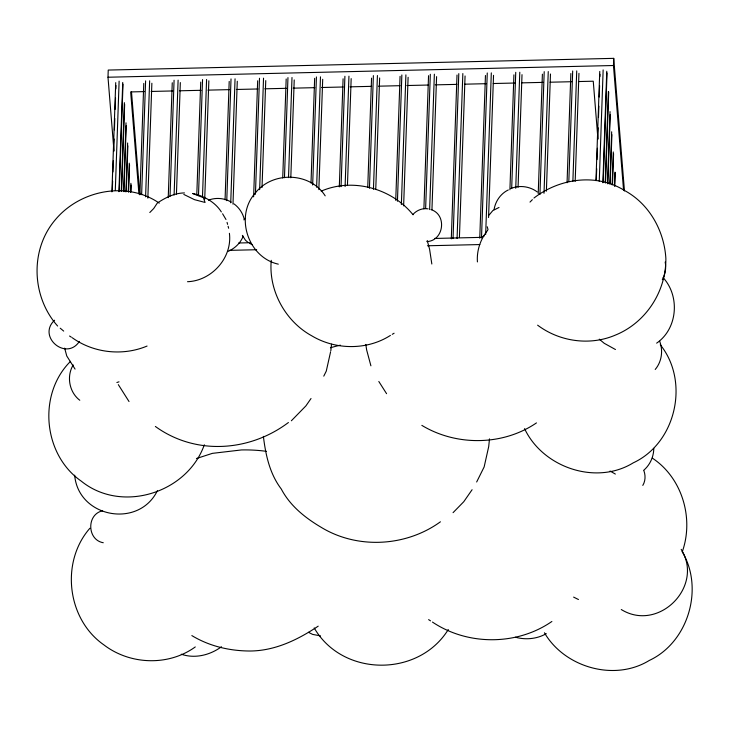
<?xml version="1.0" encoding="UTF-8"?>
<svg xmlns="http://www.w3.org/2000/svg" width="729" height="729" viewBox="0 0 729 729"><rect width="100%" height="100%" fill="white"/><g stroke="black" fill="none" stroke-linecap="round" stroke-linejoin="round"><path stroke-width="1.09" d="M113.961 150.894L107.992 77.228L108.238 70.066L613.718 58.356L624.461 190.962M111.92 191.855L115.729 82.632M112.266 191.308L112.63 181.065M112.949 171.971L113.341 160.59M113.66 151.486L114.098 138.975M114.417 129.871L114.808 118.499M115.127 109.396L115.528 98.014M115.847 88.911L115.966 85.503M115.3 190.342L119.119 81.119M118.918 191.691L122.736 82.477M119.274 191.144L123.01 84.2M121.269 191.39L124.367 102.652M121.625 190.843L124.641 104.375M123.62 191.08L126.008 122.818M123.93 191.672L126.235 125.689M125.935 191.918L127.639 142.993M126.281 191.372L127.876 145.864M128.286 191.609L129.279 163.168M128.596 192.201L129.543 164.9M130.591 192.447L130.91 183.343M130.947 191.9L131.184 185.075M139.922 193.777L143.777 83.425M141.626 194.661L145.6 80.892M145.59 196.848L149.645 80.801M147.85 198.142L151.869 83.234M168.235 197.668L172.254 82.76M170.021 196.283L174.076 80.236M174.103 195.053L178.113 80.144M176.445 194.069L180.336 82.577M196.794 194.734L200.721 82.104M198.488 195.618L202.544 79.57M202.498 196.666L206.589 79.479M204.721 199.099L208.849 80.782M225.061 199.764L229.198 81.448M226.765 200.648L231.02 78.914M230.728 202.835L235.057 78.823M232.988 204.129L237.28 81.256M253.619 196.83L257.665 80.782M255.432 194.306L259.488 78.258M259.642 189.658L263.534 78.158M262.021 187.544L265.757 80.6M282.724 177.967L286.178 78.987M284.465 177.712L287.964 77.593M288.511 177.621L292.001 77.502M290.807 177.776L294.224 79.935M311.001 182.997L314.655 78.331M312.659 185.02L316.432 76.937M316.623 187.198L320.478 76.846M318.846 189.631L322.701 79.279M339.313 186.888L343.086 78.805M341.054 186.633L344.908 76.281M345.099 186.542L348.945 76.18M347.441 185.558L351.168 78.614M367.744 187.362L371.553 78.149M369.448 188.246L373.376 75.616M373.448 189.294L377.422 75.524M375.754 189.449L379.645 77.957M395.738 200.357L400.066 76.345M397.442 201.24L401.852 74.959M401.36 204.567L405.898 74.868M403.629 205.86L408.112 77.301M423.895 208.804L428.543 75.688M425.636 208.549L430.32 74.294M429.636 209.588L434.366 74.203M431.942 209.752L436.589 76.636M451.297 238.857L457.01 75.032M453.037 238.602L458.796 73.638M457.074 238.511L462.842 73.547M459.416 237.536L465.066 75.98M479.764 238.201L485.45 75.506M481.505 237.946L487.264 72.982M485.669 234.437L491.31 72.882M488.567 217.534L493.533 75.324M509.908 189.759L513.918 74.85M511.685 188.364L515.74 72.317M515.731 188.273L519.786 72.226M518.073 187.289L522.01 74.659M538.221 193.65L542.394 74.185M539.925 194.534L544.208 71.661M544.007 193.303L548.254 71.57M546.385 191.18L550.477 74.003M567.053 182.751L570.862 73.529M568.83 181.357L572.684 70.995M572.876 181.266L576.73 70.904M575.172 181.421L578.954 73.337M595.948 180.646L599.757 71.424M596.295 180.099L596.696 168.718M597.015 159.615L597.406 148.242M597.725 139.139L598.126 127.757M598.482 117.524L598.883 106.142M599.202 97.039L599.593 85.667M599.912 76.563L599.994 74.285M599.256 181.403L603.147 69.911M602.874 182.76L606.765 71.26M603.22 182.204L607.038 72.991M605.225 182.45L608.396 91.435M605.535 183.043L608.706 92.027M607.53 183.28L610.036 111.61M607.84 183.872L610.264 114.471M623.568 190.187L613.463 65.519L613.718 58.356M609.836 184.118L611.667 131.785M610.191 183.571L611.904 134.646M612.15 184.947L613.299 151.96M612.506 184.401L613.572 153.682M614.456 185.786L614.939 172.126M614.775 186.369L615.249 172.718M271.261 260.326C268.418 290.415 285.249 321.289 311.73 335.796C335.349 350.011 367.061 350.439 390.407 335.422M330.82 350.822L331.513 344.179M489.505 438.876L488.694 446.622L484.147 466.924L476.657 481.997M653.795 448.335C653.713 456.7 650.113 464.783 643.753 470.26M330.574 351.888L326.273 371.116L323.776 376.146M494.08 209.597C495.346 201.332 500.677 193.559 508.304 189.95M682.453 551.288C693.999 517.909 682.043 477.714 652.3 458.094M73.219 364.947C66.303 376.219 69.228 392.293 79.789 400.257M243.204 236.196C240.452 243.185 234.784 248.434 227.995 251.441M157.4 490.69C138.674 528.953 78.258 517.654 74.659 475.162M204.32 444.772C187.399 492.977 121.643 513.845 81.32 481.186C43.111 454.741 37.443 394.207 70.531 361.338M662.333 279.699C665.267 274.423 666.388 267.971 665.176 262.048M642.805 485.414C645.466 481.031 645.648 475.527 643.907 470.761M79.388 341.4C66.221 361.511 36.887 336.588 54.575 320.231M243.996 219.939L245.044 218.427M89.904 528.233C60.288 562.041 66.986 619.185 103.855 644.855C129.962 664.903 168.445 666.333 195.281 646.933M311.019 398.526L305.898 405.898L291.363 420.779M489.132 215.009L492.813 210.59L499.001 207.473M487.655 230.328C480.466 239.13 476.593 250.594 477.422 261.93M472.1 489.715L463.772 501.707L453.064 512.66M448.289 629.51C418.619 677.523 342.475 677.113 314.199 627.924M655.216 369.466C661.768 361.721 663.262 350.658 659.69 341.254M149.8 212.513L153.737 208.485L157.309 203.054C165.456 197.641 174.45 193.012 184.473 192.939M412.869 214.545C415.867 211.128 420.287 208.877 424.852 208.649M530.001 202.088L532.37 199.664M533.947 198.051C559.562 178.332 596.468 172.928 624.625 190.561C649.366 203.91 664.292 230.911 665.869 258.604C666.115 291.591 645.839 322.838 615.139 335.203C589.77 345.983 559.544 341.664 537.628 325.18M482.525 236.834L484.411 235.713M392.257 334.329L394.097 333.235M288.42 422.519C249.546 451.789 195.527 455.561 155.368 426.465M656.647 343.149C677.669 328.661 680.166 296.184 663.089 277.603M536.462 422.902C502.937 445.793 456.436 446.312 421.845 425.372M221.461 646.76C210.025 655.125 194.944 658.952 181.266 654.214M440.425 521.8C406.026 546.75 357.338 549.493 320.924 527.167C304.941 517.672 290.042 505.744 281.276 489.004C269.712 473.795 265.657 454.969 263.388 436.37M318.199 626.156C297.897 639.761 275.243 650.76 250.284 651.015C229.808 650.988 209.442 646.259 191.845 635.588M551.88 621.482C516.943 645.712 467.69 645.721 432.452 622.074M546.294 633.665C537.118 638.959 525.655 640.08 515.503 637.219M208.485 200.174C215.83 197.286 224.459 198.06 231.221 202.115M321.207 191.153C352.754 177.42 391.819 188.401 413.097 214.8M510.847 188.547C519.504 184.874 529.81 186.342 537.282 191.964M147.076 346.047C122.754 356.253 93.613 353.1 72.18 337.691M116.877 382.506L118.991 381.823M196.438 458.532L212.394 453.356L241.399 449.948A113.141 79.999 2 0 1 266.395 451.333M102.589 510.792C86.386 514.282 87.024 539.925 103.263 542.74M426.829 241.581C443.861 240.962 447.305 214.636 430.994 209.597M187.526 281.713C211.738 280.82 232.533 257.619 229.407 233.316M107.992 77.228L613.463 65.519M144.306 91.608L130.664 91.927L138.938 193.996M151.131 91.453L172.718 90.952M179.544 90.797L201.131 90.296M207.956 90.132L229.553 89.631M236.369 89.476L257.966 88.974M264.782 88.82L286.379 88.318M293.195 88.163L314.791 87.662M321.607 87.498L343.204 86.997M350.029 86.842L371.617 86.341M378.442 86.186L400.039 85.685M406.855 85.53L428.452 85.029M435.268 84.865L456.864 84.373M464.82 84.181L486.416 83.68M493.232 83.525L514.829 83.024M521.645 82.869L543.242 82.368M550.058 82.213L571.654 81.712M578.48 81.548L593.251 81.211L597.935 139.048M238.711 242.994L250.093 242.73M434.52 238.456L482.334 237.344M229.353 250.357L256.672 249.728M427.44 245.773L479.81 244.561M425.071 208.631L428.114 208.84M320.505 635.879L312.659 634.403L308.449 632.307M278.314 264.162C247.796 257.419 234.428 216.039 255.505 192.757C272.81 171.005 310.208 172.153 325.189 195.846M183.836 194.452L194.497 199.664L205.077 202.452L203.345 197.65L192.656 193.504C203.874 195.901 215.137 202.024 221.343 211.92M615.458 349.528L604.204 343.286L599.284 339.158M249.564 243.349L252.088 244.607M615.358 474.069L610.064 471.034M621.281 609.526C658.524 632.599 704.387 586.481 681.187 549.365M573.614 597.106L578.452 599.52M159.268 203.136C126.955 180.81 80.299 190.078 55.614 219.402C29.652 249.482 31.493 296.676 57.627 326.027M69.556 336.023L71.305 337.135M428.616 619.623L430.529 620.853M234 203.883C239.057 207.583 242.875 213.205 244.27 219.329M247.906 242.292L245.463 240.242L242.365 235.358M60.225 328.205L63.687 331.103M660.255 344.744C689.834 381.367 676.175 442.94 633.273 462.833C596.067 485.742 542.813 467.526 524.552 428.625M386.58 393.687L378.816 381.495M544.435 632.772C564.665 667.482 614.529 681.815 649.284 660.456C688.395 642.203 704.223 588.276 682.08 551.552M129.024 401.533L118.317 384.63M75.069 369.102L66.749 355.962L64.653 348.134M222.591 213.77L225.981 219.484M487.245 226.755L488.02 229.662M427.249 240.543L429.6 249.3L431.832 264.016M370.906 365.821L366.641 349.92L365.812 344.443M227.065 222.391L227.594 224.35M228.113 226.3L228.642 228.259M131.466 91.572L139.831 194.78M330.456 347.779A113.141 79.999 2 0 1 340.361 345.182"/></g></svg>
